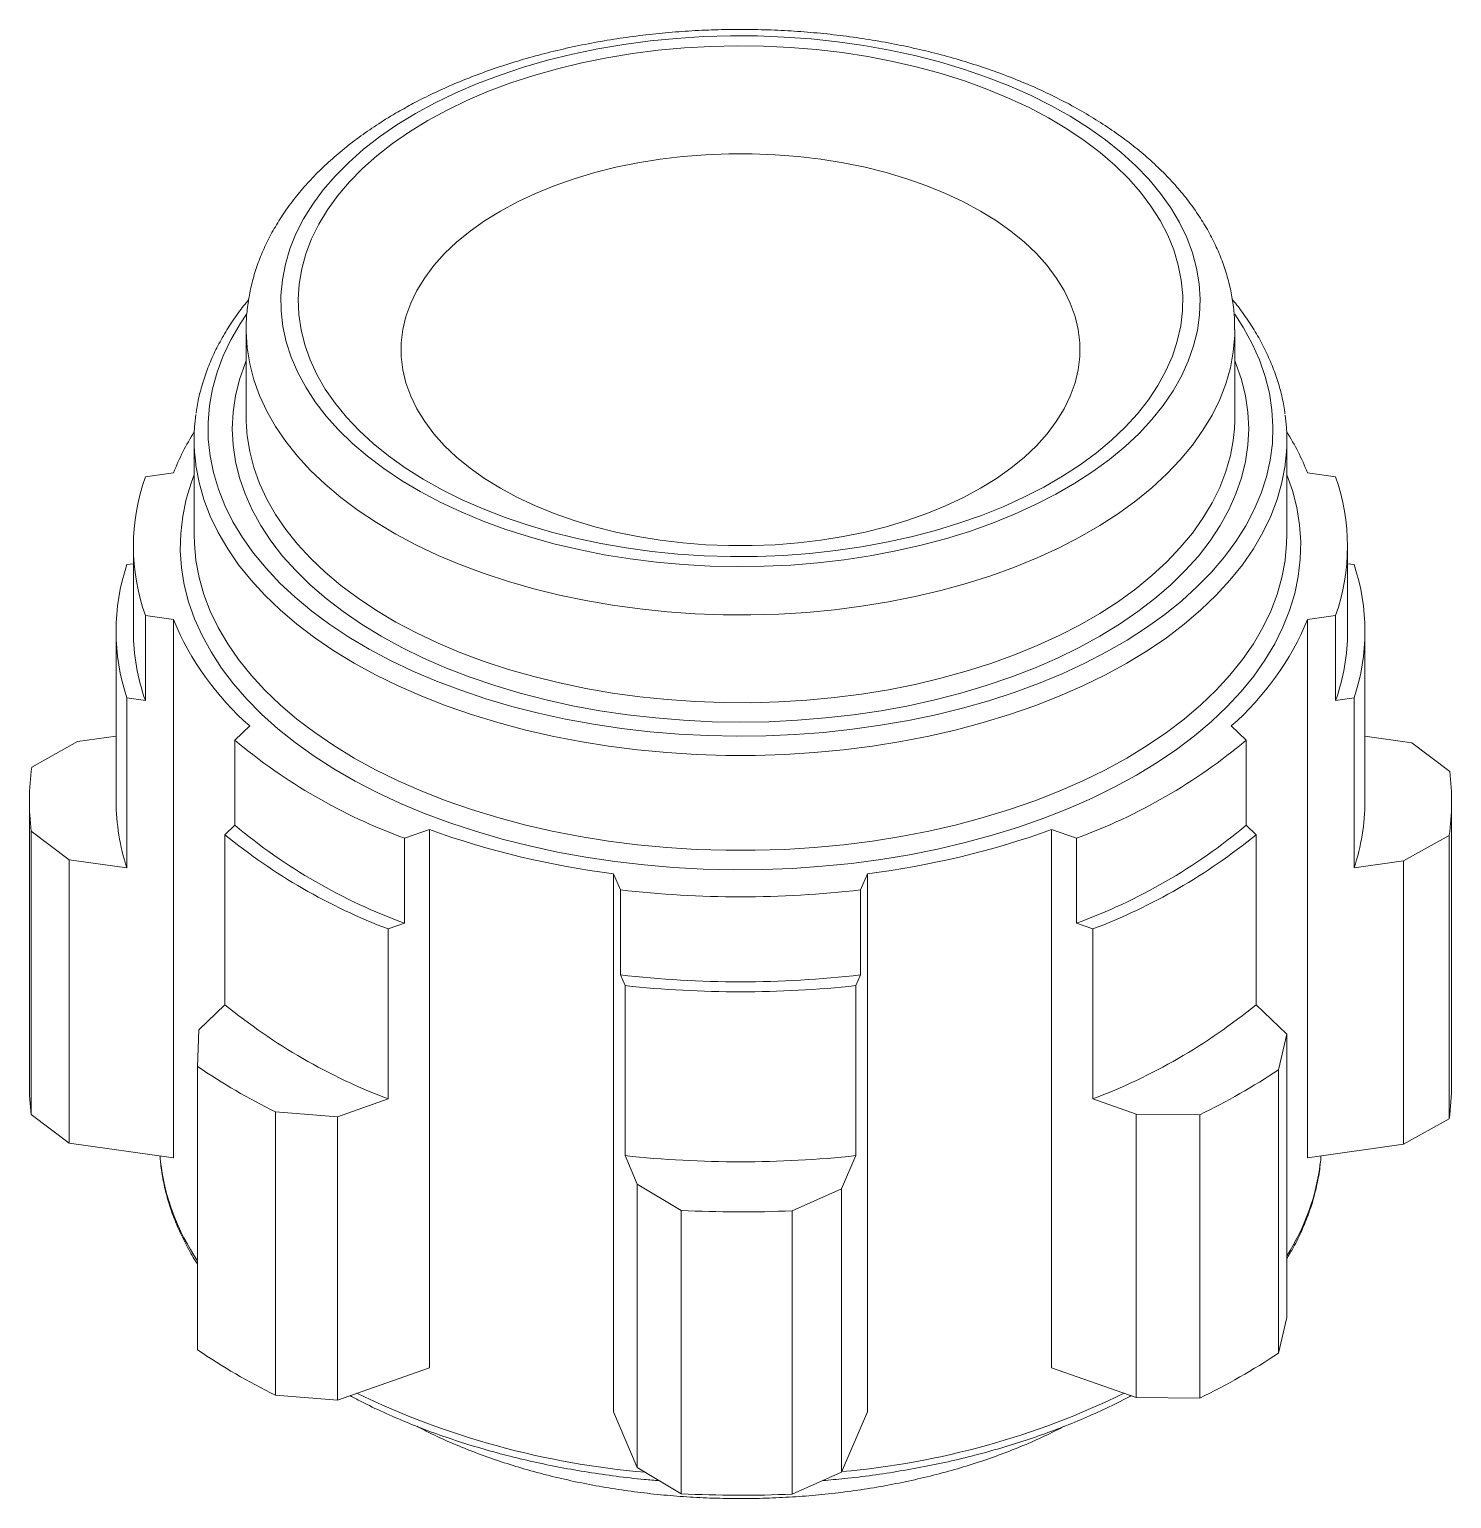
# Model space of a CAD drawing. Header units: millimetres. Extents: x -26.2 to 55.8, y -58.5 to 26.2.
import ezdxf

# ---------------------------------------------------------------- set-up
doc = ezdxf.new("R2010")
doc.units = ezdxf.units.MM

msp = doc.modelspace()

# ---------------------------------------------------------------- linework, layer by layer
at = {"color": 7, "linetype": 'Continuous', "lineweight": 15}
for p, q in [((-13.715, 8.857), (-13.715, 3.794)), ((43.285, 3.794), (43.285, 8.857)), ((-16.715, 2.488), (-16.715, -2.983)), ((46.285, -2.983), (46.285, 2.488)), ((-17.904, 0.591), (-19.523, 0.36)), ((47.475, 0.591), (49.094, 0.36)), ((-20.215, -3.636), (-20.215, -8.535)), ((49.785, -8.535), (49.785, -3.636)), ((-20.215, -4.639), (-20.594, -4.693)), ((49.785, -4.639), (50.165, -4.693)), ((-17.904, -7.864), (-19.523, -7.632)), ((-19.523, -7.632), (-19.523, -12.531)), ((-17.904, -7.864), (-17.904, -38.892)), ((47.475, -7.864), (49.094, -7.632)), ((47.475, -7.864), (47.475, -38.892)), ((49.094, -7.632), (49.094, -12.531)), ((-21.215, -8.535), (-21.215, -18.334)), ((50.785, -18.334), (50.785, -8.535)), ((-20.594, -12.378), (-20.594, -22.177)), ((-19.523, -12.531), (-20.594, -12.378)), ((49.094, -12.531), (50.165, -12.378)), ((50.165, -12.378), (50.165, -22.177)), ((-13.508, -13.991), (-14.369, -14.816)), ((43.079, -13.991), (43.94, -14.816)), ((-23.438, -14.898), (-26.072, -16.363)), ((-21.215, -14.58), (-23.438, -14.898)), ((-14.369, -14.816), (-14.369, -19.715)), ((43.94, -14.816), (43.94, -19.715)), ((50.785, -14.58), (53.489, -14.967)), ((55.677, -16.613), (53.489, -14.967)), ((-26.215, -18.334), (-26.215, -34.665)), ((55.785, -34.665), (55.785, -18.334)), ((-26.106, -20.055), (-23.918, -21.701)), ((-26.106, -36.386), (-26.106, -20.055)), ((-14.369, -19.715), (-14.938, -20.26)), ((-14.938, -20.26), (-14.938, -30.059)), ((-3.152, -19.97), (-4.58, -20.467)), ((-3.152, -19.97), (-3.152, -50.998)), ((32.722, -19.97), (34.151, -20.467)), ((32.722, -19.97), (32.722, -50.998)), ((43.94, -19.715), (44.509, -20.26)), ((44.509, -20.26), (44.509, -30.059)), ((53.008, -21.77), (55.643, -20.305)), ((55.643, -20.305), (55.643, -36.636)), ((-4.58, -20.467), (-4.58, -25.366)), ((34.151, -20.467), (34.151, -25.366)), ((-23.918, -21.701), (-23.918, -38.032)), ((-20.594, -22.177), (-23.918, -21.701)), ((50.165, -22.177), (53.008, -21.77)), ((53.008, -38.1), (53.008, -21.77)), ((7.462, -22.508), (7.864, -23.442)), ((7.462, -22.508), (7.462, -53.536)), ((22.109, -22.508), (21.707, -23.442)), ((22.109, -22.508), (22.109, -53.536)), ((7.864, -23.442), (7.864, -28.341)), ((21.707, -23.442), (21.707, -28.341)), ((-4.58, -25.366), (-5.525, -25.695)), ((34.151, -25.366), (35.096, -25.695)), ((-5.525, -25.695), (-5.525, -35.493)), ((35.096, -25.695), (35.096, -35.493)), ((7.864, -28.341), (8.129, -28.959)), ((21.707, -28.341), (21.442, -28.959)), ((8.129, -28.959), (8.129, -38.758)), ((21.442, -28.959), (21.442, -38.758)), ((-14.938, -30.059), (-16.451, -31.507)), ((44.509, -30.059), (46.277, -31.752)), ((-16.451, -31.507), (-16.519, -33.619)), ((45.808, -33.809), (46.277, -31.752)), ((46.277, -31.752), (46.277, -48.083)), ((-16.519, -33.619), (-16.519, -49.949)), ((45.808, -50.14), (45.808, -33.809)), ((-5.525, -35.493), (-8.458, -36.514)), ((35.096, -35.493), (37.605, -36.366)), ((-23.918, -38.032), (-26.106, -36.386)), ((-12.021, -36.243), (-8.458, -36.514)), ((-12.021, -52.574), (-12.021, -36.243)), ((37.605, -52.697), (37.605, -36.366)), ((37.605, -36.366), (41.262, -36.406)), ((41.262, -36.406), (41.262, -52.737)), ((-8.458, -36.514), (-8.458, -52.845)), ((55.643, -36.636), (53.008, -38.1)), ((-23.918, -38.032), (-17.904, -38.892)), ((53.008, -38.1), (47.475, -38.892)), ((8.129, -38.758), (8.834, -40.4)), ((21.442, -38.758), (20.618, -40.677)), ((8.834, -56.73), (8.834, -40.4)), ((8.834, -40.4), (11.372, -41.921)), ((17.766, -41.94), (20.618, -40.677)), ((20.618, -40.677), (20.618, -57.008)), ((11.372, -41.921), (11.372, -58.251)), ((17.766, -58.271), (17.766, -41.94)), ((46.277, -48.083), (45.808, -50.14)), ((-8.458, -52.845), (-3.152, -50.998)), ((37.605, -52.697), (32.722, -50.998)), ((-8.458, -52.845), (-12.021, -52.574)), ((41.262, -52.737), (37.605, -52.697)), ((8.834, -56.73), (7.462, -53.536)), ((20.618, -57.008), (22.109, -53.536)), ((11.372, -58.251), (8.834, -56.73)), ((20.618, -57.008), (17.766, -58.271))]:
    msp.add_line(p, q, dxfattribs=at)
at = {"color": 7, "linetype": 'Continuous', "lineweight": 15, "flags": 128}
for points in [[(-3.953, 21.307), (-5.02, 20.654), (-6.019, 19.965), (-6.947, 19.244), (-7.799, 18.493), (-8.574, 17.714), (-9.268, 16.91), (-9.879, 16.084), (-10.406, 15.239), (-10.845, 14.377), (-11.196, 13.502), (-11.457, 12.617), (-11.628, 11.724), (-11.708, 10.827), (-11.697, 9.929), (-11.594, 9.032), (-11.4, 8.141), (-11.116, 7.258), (-10.743, 6.386), (-10.282, 5.528), (-9.734, 4.688), (-9.102, 3.867), (-8.388, 3.069), (-7.593, 2.297), (-6.722, 1.553), (-5.776, 0.839), (-4.76, 0.159), (-3.676, -0.485), (-2.528, -1.092), (-1.321, -1.658), (-0.058, -2.183), (1.256, -2.664), (2.616, -3.1), (4.019, -3.489), (5.458, -3.829), (6.93, -4.121), (8.429, -4.362), (9.95, -4.551), (11.487, -4.689), (13.036, -4.775), (14.591, -4.808), (16.146, -4.788), (17.697, -4.716), (19.238, -4.591), (20.763, -4.414), (22.268, -4.186), (23.747, -3.907), (25.195, -3.578), (26.608, -3.201), (27.979, -2.777), (29.305, -2.307), (30.581, -1.793), (31.803, -1.237), (32.966, -0.64), (34.066, -0.005), (35.099, 0.666), (36.063, 1.371), (36.954, 2.108), (37.767, 2.873), (38.502, 3.665), (39.155, 4.48), (39.724, 5.316), (40.207, 6.17), (40.602, 7.039), (40.909, 7.92), (41.125, 8.809), (41.25, 9.704), (41.285, 10.602), (41.228, 11.5), (41.079, 12.394), (40.84, 13.282), (40.512, 14.159), (40.094, 15.025), (39.59, 15.874), (39, 16.705), (38.326, 17.515), (37.571, 18.301), (36.738, 19.059), (35.829, 19.788), (34.847, 20.485), (33.797, 21.147), (32.681, 21.773), (31.503, 22.36), (30.267, 22.906), (28.978, 23.409), (27.64, 23.868), (26.258, 24.28), (24.837, 24.645), (23.38, 24.961), (21.894, 25.227), (20.384, 25.443), (18.854, 25.607), (17.31, 25.718), (15.758, 25.778), (14.202, 25.784), (12.648, 25.738), (11.102, 25.64), (9.568, 25.489), (8.052, 25.286), (6.559, 25.032), (5.095, 24.729), (3.664, 24.376), (2.272, 23.975), (0.923, 23.528), (-0.379, 23.036), (-1.628, 22.5), (-2.821, 21.924), (-3.953, 21.307)], [(-3.246, 20.899), (-2.135, 21.503), (-0.964, 22.068), (0.264, 22.591), (1.543, 23.07), (2.87, 23.505), (4.24, 23.893), (5.647, 24.233), (7.087, 24.524), (8.555, 24.765), (10.045, 24.954), (11.552, 25.092), (13.07, 25.177), (14.595, 25.21), (16.12, 25.191), (17.641, 25.118), (19.151, 24.993), (20.645, 24.817), (22.119, 24.589), (23.567, 24.31), (24.983, 23.983), (26.362, 23.606), (27.7, 23.183), (28.992, 22.715), (30.233, 22.202), (31.419, 21.648), (32.545, 21.054), (33.607, 20.422), (34.603, 19.754), (35.527, 19.053), (36.377, 18.322), (37.15, 17.562), (37.842, 16.778), (38.452, 15.97), (38.978, 15.144), (39.417, 14.3), (39.767, 13.443), (40.028, 12.575), (40.199, 11.7), (40.279, 10.82), (40.268, 9.94), (40.165, 9.061), (39.971, 8.187), (39.688, 7.322), (39.315, 6.468), (38.854, 5.628), (38.308, 4.806), (37.677, 4.004), (36.964, 3.225), (36.172, 2.472), (35.303, 1.748), (34.36, 1.056), (33.348, 0.397), (32.269, -0.226), (31.128, -0.81), (29.928, -1.354), (28.674, -1.856), (27.37, -2.313), (26.021, -2.725), (24.632, -3.089), (23.208, -3.405), (21.753, -3.671), (20.274, -3.886), (18.774, -4.05), (17.261, -4.161), (15.739, -4.221), (14.213, -4.227), (12.69, -4.181), (11.174, -4.082), (9.67, -3.932), (8.186, -3.729), (6.724, -3.476), (5.292, -3.173), (3.894, -2.82), (2.534, -2.421), (1.219, -1.975), (-0.048, -1.484), (-1.262, -0.95), (-2.419, -0.376), (-3.514, 0.238), (-4.543, 0.888), (-5.503, 1.572), (-6.391, 2.289), (-7.202, 3.034), (-7.935, 3.807), (-8.587, 4.603), (-9.155, 5.421), (-9.637, 6.256), (-10.032, 7.107), (-10.338, 7.97), (-10.554, 8.842), (-10.68, 9.72), (-10.714, 10.6), (-10.657, 11.48), (-10.509, 12.357), (-10.27, 13.227), (-9.942, 14.087), (-9.525, 14.934), (-9.021, 15.765), (-8.432, 16.578), (-7.76, 17.369), (-7.007, 18.135), (-6.176, 18.873), (-5.27, 19.582), (-4.292, 20.258), (-3.246, 20.899)], [(0.945, -0.294), (1.922, -0.821), (2.959, -1.308), (4.051, -1.752), (5.193, -2.153), (6.379, -2.508), (7.605, -2.816), (8.864, -3.074), (10.151, -3.282), (11.46, -3.439), (12.784, -3.544), (14.117, -3.597), (15.454, -3.597), (16.787, -3.544), (18.111, -3.439), (19.42, -3.282), (20.706, -3.074), (21.966, -2.816), (23.192, -2.508), (24.378, -2.153), (25.52, -1.752), (26.612, -1.308), (27.649, -0.821), (28.625, -0.294), (29.538, 0.27), (30.381, 0.868), (31.152, 1.499), (31.846, 2.158), (32.461, 2.843), (32.994, 3.551), (33.441, 4.278), (33.802, 5.02), (34.074, 5.776), (34.256, 6.54), (34.347, 7.31), (34.347, 8.081), (34.256, 8.851), (34.074, 9.616), (33.802, 10.371), (33.441, 11.114), (32.994, 11.841), (32.461, 12.549), (31.846, 13.234), (31.152, 13.893), (30.381, 14.523), (29.538, 15.122), (28.625, 15.685), (27.649, 16.212), (26.612, 16.699), (25.52, 17.144), (24.378, 17.545), (23.192, 17.9), (21.966, 18.207), (20.706, 18.465), (19.42, 18.674), (18.111, 18.831), (16.787, 18.936), (15.454, 18.988), (14.117, 18.988), (12.784, 18.936), (11.46, 18.831), (10.151, 18.674), (8.864, 18.465), (7.605, 18.207), (6.379, 17.9), (5.193, 17.545), (4.051, 17.144), (2.959, 16.699), (1.922, 16.212), (0.945, 15.685), (0.033, 15.122), (-0.81, 14.523), (-1.581, 13.893), (-2.275, 13.234), (-2.89, 12.549), (-3.423, 11.841), (-3.87, 11.114), (-4.231, 10.371), (-4.503, 9.616), (-4.685, 8.851), (-4.776, 8.081), (-4.776, 7.31), (-4.685, 6.54), (-4.503, 5.776), (-4.231, 5.02), (-3.87, 4.278), (-3.423, 3.551), (-2.89, 2.843), (-2.275, 2.158), (-1.581, 1.499), (-0.81, 0.868), (0.033, 0.27), (0.945, -0.294)], [(-16.715, -2.983), (-16.703, -3.475), (-16.612, -4.447)], [(46.187, -4.416), (46.274, -3.475), (46.285, -2.983)], [(-18.682, -38.781), (-18.669, -38.943), (-18.653, -39.102)], [(48.216, -39.175), (48.239, -38.943), (48.253, -38.781)]]:
    msp.add_lwpolyline(points, dxfattribs=at)
at = {"color": 8, "linetype": 'Continuous', "lineweight": 15, "flags": 128}
for points in [[(-13.705, 9.743), (-14.071, 9.19), (-14.6, 8.271), (-15.042, 7.337), (-15.394, 6.391), (-15.656, 5.434), (-15.828, 4.471), (-15.908, 3.504), (-15.897, 2.536), (-15.794, 1.57), (-15.599, 0.608), (-15.314, -0.346), (-14.94, -1.29), (-14.476, -2.22), (-13.925, -3.135), (-13.289, -4.031), (-12.568, -4.905), (-11.767, -5.755), (-10.885, -6.579), (-9.928, -7.374), (-8.896, -8.137), (-7.794, -8.867), (-6.624, -9.561), (-5.391, -10.217), (-4.097, -10.833), (-2.747, -11.407), (-1.345, -11.938), (0.106, -12.424), (1.6, -12.864), (3.134, -13.256), (4.702, -13.598), (6.301, -13.891), (7.925, -14.133), (9.569, -14.324), (11.229, -14.462), (12.9, -14.548), (14.576, -14.581), (16.253, -14.561), (17.925, -14.489), (19.588, -14.363), (21.237, -14.186), (22.866, -13.957), (24.471, -13.676), (26.048, -13.346), (27.591, -12.966), (29.095, -12.539), (30.557, -12.064), (31.972, -11.544), (33.335, -10.98), (34.644, -10.375), (35.893, -9.728), (37.078, -9.044), (38.198, -8.323), (39.247, -7.568), (40.224, -6.78), (41.124, -5.964), (41.946, -5.12), (42.687, -4.251), (43.345, -3.361), (43.917, -2.451), (44.403, -1.524), (44.8, -0.583), (45.107, 0.369), (45.324, 1.329), (45.45, 2.294), (45.485, 3.262), (45.427, 4.23), (45.279, 5.194), (45.039, 6.152), (44.709, 7.102), (44.29, 8.039), (43.782, 8.962), (43.283, 9.733)], [(43.285, 8.836), (43.279, 8.508), (43.199, 7.578), (43.028, 6.652), (42.767, 5.733), (42.416, 4.824), (41.976, 3.928), (41.45, 3.048), (40.838, 2.186), (40.142, 1.346), (39.366, 0.53), (38.51, -0.26), (37.579, -1.02), (36.574, -1.748), (35.5, -2.443), (34.36, -3.101), (33.156, -3.722), (31.894, -4.301), (30.577, -4.839), (29.21, -5.333), (27.796, -5.781), (26.341, -6.183), (24.848, -6.536), (23.323, -6.84), (21.771, -7.094), (20.197, -7.296), (18.605, -7.447), (17.001, -7.546), (15.39, -7.592), (13.777, -7.586), (12.168, -7.526), (10.566, -7.415), (8.978, -7.251), (7.409, -7.035), (5.863, -6.769), (4.346, -6.452), (2.863, -6.087), (1.417, -5.674), (0.015, -5.214), (-1.341, -4.709), (-2.644, -4.16), (-3.892, -3.57), (-5.08, -2.94), (-6.204, -2.273), (-7.261, -1.569), (-8.248, -0.833), (-9.161, -0.065), (-9.997, 0.732), (-10.753, 1.554), (-11.428, 2.4), (-12.019, 3.266), (-12.524, 4.151), (-12.941, 5.05), (-13.27, 5.962), (-13.509, 6.883), (-13.657, 7.81), (-13.714, 8.74), (-13.715, 8.867)], [(43.285, 7.067), (43.351, 6.905), (43.671, 5.974), (43.901, 5.035), (44.039, 4.09), (44.085, 3.141), (44.039, 2.193), (43.901, 1.247), (43.671, 0.308), (43.351, -0.623), (42.94, -1.541), (42.441, -2.445), (41.855, -3.332), (41.184, -4.198), (40.429, -5.041), (39.594, -5.858), (38.681, -6.647), (37.693, -7.405), (36.633, -8.13), (35.504, -8.819), (34.309, -9.471), (33.054, -10.083), (31.74, -10.654), (30.374, -11.181), (28.958, -11.663), (27.498, -12.098), (25.998, -12.486), (24.463, -12.824), (22.897, -13.112), (21.305, -13.349), (19.693, -13.534), (18.066, -13.667), (16.428, -13.747), (14.785, -13.773), (13.143, -13.747), (11.505, -13.667), (9.877, -13.534), (8.266, -13.349), (6.674, -13.112), (5.108, -12.824), (3.573, -12.486), (2.073, -12.098), (0.612, -11.663), (-0.803, -11.181), (-2.17, -10.654), (-3.483, -10.083), (-4.739, -9.471), (-5.933, -8.819), (-7.062, -8.13), (-8.122, -7.405), (-9.111, -6.647), (-10.024, -5.858), (-10.859, -5.041), (-11.613, -4.198), (-12.284, -3.332), (-12.87, -2.445), (-13.369, -1.541), (-13.78, -0.623), (-14.101, 0.308), (-14.33, 1.247), (-14.468, 2.193), (-14.515, 3.141), (-14.468, 4.09), (-14.33, 5.035), (-14.101, 5.974), (-13.78, 6.905), (-13.715, 7.067)], [(-13.64, 2.607), (-13.509, 1.82), (-13.27, 0.899), (-12.941, -0.013), (-12.524, -0.912), (-12.019, -1.796), (-11.428, -2.663), (-10.753, -3.509), (-9.997, -4.331), (-9.161, -5.127), (-8.248, -5.895), (-7.261, -6.632), (-6.204, -7.335), (-5.08, -8.003), (-3.892, -8.633), (-2.644, -9.223), (-1.341, -9.771), (0.015, -10.276), (1.417, -10.736), (2.863, -11.15), (4.346, -11.515), (5.863, -11.831), (7.409, -12.098), (8.978, -12.313), (10.566, -12.477), (12.168, -12.589), (13.777, -12.648), (15.39, -12.655), (17.001, -12.609), (18.605, -12.51), (20.197, -12.359), (21.771, -12.156), (23.323, -11.903), (24.848, -11.599), (26.341, -11.245), (27.796, -10.844), (29.21, -10.396), (30.577, -9.902), (31.894, -9.364), (33.156, -8.784), (34.36, -8.164), (35.5, -7.506), (36.574, -6.811), (37.579, -6.082), (38.51, -5.322), (39.366, -4.533), (40.142, -3.716), (40.838, -2.876), (41.45, -2.015), (41.976, -1.135), (42.416, -0.239), (42.767, 0.67), (43.028, 1.589), (43.193, 2.47)], [(46.193, 1.095), (46.181, 1.012), (45.997, 0.033), (45.721, -0.939), (45.354, -1.901), (44.898, -2.85), (44.353, -3.783), (43.722, -4.698), (43.005, -5.592), (42.206, -6.462), (41.327, -7.306), (40.369, -8.121), (39.337, -8.905), (38.232, -9.656), (37.059, -10.371), (35.821, -11.048), (34.52, -11.685), (33.162, -12.281), (31.75, -12.834), (30.289, -13.342), (28.781, -13.803), (27.233, -14.217), (25.648, -14.581), (24.031, -14.896), (22.388, -15.159), (20.721, -15.371), (19.038, -15.53), (17.342, -15.637), (15.638, -15.69), (13.932, -15.69), (12.229, -15.637), (10.533, -15.53), (8.849, -15.371), (7.183, -15.159), (5.539, -14.896), (3.923, -14.581), (2.338, -14.217), (0.79, -13.803), (-0.718, -13.342), (-2.179, -12.834), (-3.592, -12.281), (-4.95, -11.685), (-6.25, -11.048), (-7.488, -10.371), (-8.662, -9.656), (-9.766, -8.905), (-10.799, -8.121), (-11.756, -7.306), (-12.635, -6.462), (-13.435, -5.592), (-14.151, -4.698), (-14.782, -3.783), (-15.327, -2.85), (-15.783, -1.901), (-16.15, -0.939), (-16.426, 0.033), (-16.611, 1.012), (-16.623, 1.103)], [(46.285, 0.488), (46.603, -0.425), (46.854, -1.408), (47.014, -2.396), (47.083, -3.388), (47.06, -4.381), (46.945, -5.371), (46.74, -6.357), (46.444, -7.335), (46.058, -8.302), (45.583, -9.256), (45.021, -10.195), (44.374, -11.114), (43.643, -12.013), (42.829, -12.888), (41.937, -13.736), (40.967, -14.556), (39.923, -15.345), (38.808, -16.101), (37.625, -16.821), (36.377, -17.504), (35.068, -18.148), (33.701, -18.751), (32.281, -19.31), (30.811, -19.826), (29.296, -20.295), (27.739, -20.717), (26.146, -21.091), (24.521, -21.415), (22.868, -21.689), (21.192, -21.912), (19.498, -22.083), (17.791, -22.202), (16.075, -22.268), (14.355, -22.281), (12.637, -22.241), (10.925, -22.149), (9.224, -22.004), (7.538, -21.807), (5.873, -21.559), (4.233, -21.26), (2.624, -20.91), (1.048, -20.512), (-0.488, -20.066), (-1.981, -19.574), (-3.427, -19.036), (-4.821, -18.455), (-6.159, -17.831), (-7.438, -17.168), (-8.654, -16.466), (-9.804, -15.727), (-10.883, -14.955), (-11.891, -14.15), (-12.822, -13.315), (-13.675, -12.453), (-14.448, -11.566), (-15.138, -10.657), (-15.742, -9.728), (-16.261, -8.781), (-16.691, -7.82), (-17.032, -6.847), (-17.283, -5.865), (-17.443, -4.876), (-17.512, -3.884), (-17.489, -2.892), (-17.374, -1.901), (-17.169, -0.916), (-16.873, 0.062), (-16.715, 0.488)], [(-16.612, -4.447), (-16.611, -4.459), (-16.426, -5.438), (-16.15, -6.41), (-15.783, -7.372), (-15.327, -8.321), (-14.782, -9.254), (-14.151, -10.169), (-13.435, -11.063), (-12.635, -11.933), (-11.756, -12.777), (-10.799, -13.592), (-9.766, -14.376), (-8.662, -15.126), (-7.488, -15.841), (-6.25, -16.519), (-4.95, -17.156), (-3.592, -17.752), (-2.179, -18.305), (-0.718, -18.813), (0.79, -19.274), (2.338, -19.688), (3.923, -20.052), (5.539, -20.367), (7.183, -20.63), (8.849, -20.842), (10.533, -21.001), (12.229, -21.108), (13.932, -21.161), (15.638, -21.161), (17.342, -21.108), (19.038, -21.001), (20.721, -20.842), (22.388, -20.63), (24.031, -20.367), (25.648, -20.052), (27.233, -19.688), (28.781, -19.274), (30.289, -18.813), (31.75, -18.305), (33.162, -17.752), (34.52, -17.156), (35.821, -16.519), (37.059, -15.841), (38.232, -15.126), (39.337, -14.376), (40.369, -13.592), (41.327, -12.777), (42.206, -11.933), (43.005, -11.063), (43.722, -10.169), (44.353, -9.254), (44.898, -8.321), (45.354, -7.372), (45.721, -6.41), (45.997, -5.438), (46.181, -4.459), (46.187, -4.416)]]:
    msp.add_lwpolyline(points, dxfattribs=at)
at = {"color": 7, "linetype": 'Continuous', "lineweight": 15}
for centre, radius, start, end in [((-6.181, 2.488), 10.534, 171.97572, 187.55624), ((-4.17, 3.796), 9.545, 180.00821, 187.1544), ((33.722, 3.797), 9.563, 352.02251, 359.98562), ((35.752, 2.488), 10.533, 352.4034, 7.81895), ((-4.939, -4.482), 13.923, 147.67351, 158.62961), ((34.51, -4.482), 13.923, 21.37039, 32.32649), ((-8.282, -3.636), 11.931, 160.43257, 199.56743), ((37.852, -3.636), 11.931, 340.43257, 19.56743), ((-8.976, -8.535), 12.237, 161.69874, 198.30126), ((38.547, -8.535), 12.237, 341.69874, 18.30126), ((-2.657, -1.565), 16.497, 202.44743, 228.87272), ((32.228, -1.565), 16.497, 311.12728, 337.55257), ((-8.139, -8.504), 12.076, 180.14876, 199.48079), ((37.71, -8.504), 12.076, 340.51921, 359.85124), ((6.698, 10.373), 32.837, 230.09257, 249.91281), ((22.873, 10.373), 32.837, 290.08719, 309.90743), ((-12.501, -18.334), 13.713, 171.73854, 187.21018), ((42.072, -18.334), 13.713, 351.73854, 7.21018), ((-8.847, -18.308), 12.367, 180.12189, 198.23032), ((38.418, -18.308), 12.367, 341.76968, 359.87811), ((6.446, 5.911), 33.797, 230.74895, 249.25643), ((6.698, 5.474), 32.837, 230.09257, 249.91281), ((13.589, 26.579), 49.467, 250.21895, 262.8849), ((15.981, 26.579), 49.467, 277.1151, 289.78105), ((22.873, 5.474), 32.837, 290.08719, 309.90743), ((23.125, 5.911), 33.797, 290.74357, 309.25105), ((14.785, 36.321), 60.163, 263.39349, 276.60651), ((14.785, 31.422), 60.163, 263.39349, 276.60651), ((14.785, 32.624), 61.943, 263.83109, 276.16891), ((6.446, -3.887), 33.797, 230.74895, 249.25643), ((23.125, -3.887), 33.797, 290.74357, 309.25105), ((4.996, -1.908), 38.321, 235.84324, 243.63518), ((24.268, -1.377), 38.934, 295.88029, 303.59016), ((-12.488, -34.663), 13.726, 180.00691, 187.20909), ((42.039, -34.662), 13.746, 351.74654, 359.98937), ((14.785, 22.826), 61.943, 263.83109, 276.16891), ((14.786, 28.933), 70.936, 267.24135, 272.40829), ((4.996, -18.239), 38.321, 235.84324, 243.63518), ((24.268, -17.708), 38.934, 295.88029, 303.59016), ((14.786, 12.602), 70.936, 267.24135, 272.40829)]:
    msp.add_arc(centre, radius, start, end, dxfattribs=at)
at = {"color": 8, "linetype": 'Continuous', "lineweight": 15}
for centre, radius, start, end in [((-5.93, -37.607), 12.81, 186.7025, 214.24963), ((35.571, -37.62), 12.74, 327.17586, 352.98909), ((13.274, -9.838), 47.338, 244.19052, 265.18263), ((16.537, -10.662), 46.492, 275.05381, 295.98515)]:
    msp.add_arc(centre, radius, start, end, dxfattribs=at)
at = {"color": 7, "linetype": 'Continuous', "lineweight": 15}
for points, knots in [([(43.276, 8.833), (43.277, 9.039), (43.279, 9.559), (43.188, 10.391), (43.017, 11.325), (42.761, 12.251), (42.427, 13.166), (42.012, 14.068), (41.518, 14.956), (40.945, 15.826), (40.294, 16.677), (39.568, 17.505), (38.767, 18.307), (37.895, 19.081), (36.955, 19.824), (35.949, 20.534), (34.882, 21.208), (33.757, 21.844), (32.577, 22.442), (31.347, 22.998), (30.071, 23.513), (28.751, 23.984), (27.393, 24.412), (26, 24.794), (24.575, 25.131), (23.124, 25.421), (21.649, 25.664), (20.155, 25.86), (18.647, 26.007), (17.128, 26.106), (15.602, 26.156), (14.075, 26.158), (12.549, 26.111), (11.029, 26.015), (9.52, 25.871), (8.026, 25.679), (6.55, 25.44), (5.097, 25.153), (3.671, 24.82), (2.276, 24.441), (0.915, 24.016), (-0.407, 23.548), (-1.688, 23.036), (-2.921, 22.482), (-4.01, 21.937), (-4.67, 21.566), (-4.953, 21.406)], [0, 0, 0, 0, 0.014307, 0.036145, 0.057999, 0.079924, 0.101967, 0.124164, 0.146541, 0.169105, 0.191852, 0.214767, 0.237825, 0.260996, 0.284252, 0.307566, 0.330913, 0.354277, 0.37764, 0.400993, 0.42433, 0.447647, 0.470945, 0.494222, 0.51748, 0.54072, 0.563946, 0.587158, 0.61036, 0.633554, 0.656744, 0.679932, 0.70312, 0.726312, 0.74951, 0.772716, 0.795934, 0.819166, 0.842416, 0.865686, 0.888978, 0.912294, 0.935636, 0.959004, 0.982397, 1, 1, 1, 1]), ([(-4.953, 21.406), (-5.149, 21.291), (-5.714, 20.959), (-6.605, 20.38), (-7.603, 19.659), (-8.535, 18.903), (-9.4, 18.113), (-10.192, 17.293), (-10.91, 16.446), (-11.551, 15.573), (-12.111, 14.679), (-12.589, 13.768), (-12.984, 12.843), (-13.295, 11.908), (-13.524, 10.966), (-13.661, 10.021), (-13.721, 9.32), (-13.71, 8.937), (-13.708, 8.868)], [0, 0, 0, 0, 0.036791, 0.106211, 0.175668, 0.245084, 0.314401, 0.383542, 0.452419, 0.520936, 0.588999, 0.656529, 0.723478, 0.789833, 0.855631, 0.920954, 0.985922, 1, 1, 1, 1]), ([(-13.565, 10.591), (-13.767, 10.34), (-14.199, 9.802), (-14.77, 8.949), (-15.295, 8.044), (-15.738, 7.123), (-16.102, 6.19), (-16.377, 5.248), (-16.542, 4.528), (-16.588, 4.121), (-16.598, 4.032)], [0, 0, 0, 0, 0.122968, 0.263755, 0.404175, 0.544161, 0.683669, 0.822686, 0.961241, 1, 1, 1, 1]), ([(46.178, 3.993), (46.175, 4.029), (46.14, 4.381), (45.996, 5.046), (45.742, 5.983), (45.398, 6.911), (44.977, 7.828), (44.478, 8.731), (43.893, 9.616), (43.445, 10.235), (43.17, 10.552), (43.14, 10.586)], [0, 0, 0, 0, 0.015568, 0.152676, 0.289996, 0.427651, 0.565725, 0.70426, 0.843257, 0.982686, 1, 1, 1, 1]), ([(-18.647, -39.172), (-18.646, -39.191), (-18.623, -39.538), (-18.502, -40.209), (-18.28, -41.184), (-17.966, -42.15), (-17.577, -43.106), (-17.099, -44.047), (-16.744, -44.681), (-16.527, -44.995), (-16.519, -45.006)], [0, 0, 0, 0, 0.009434, 0.172527, 0.335822, 0.499491, 0.663669, 0.828439, 0.993833, 1, 1, 1, 1]), ([(46.277, -44.693), (46.388, -44.514), (46.691, -44.025), (47.098, -43.207), (47.503, -42.245), (47.825, -41.272), (48.057, -40.292), (48.183, -39.616), (48.208, -39.268), (48.21, -39.249)], [0, 0, 0, 0, 0.1036519, 0.2822427, 0.4601608, 0.6373767, 0.8139121, 0.9898462, 1, 1, 1, 1]), ([(-7.73, -52.591), (-7.517, -52.706), (-6.895, -53.042), (-5.807, -53.557), (-4.472, -54.139), (-3.088, -54.678), (-1.661, -55.177), (-0.194, -55.633), (1.308, -56.046), (2.843, -56.414), (4.407, -56.737), (5.996, -57.015), (7.607, -57.244), (8.979, -57.406), (9.818, -57.472), (10.11, -57.495)], [0, 0, 0, 0, 0.043356, 0.126442, 0.209505, 0.292542, 0.37555, 0.458528, 0.541478, 0.6244, 0.707298, 0.790173, 0.87303, 0.95587, 1, 1, 1, 1]), ([(19.527, -57.491), (19.943, -57.455), (20.906, -57.373), (22.399, -57.187), (24.004, -56.945), (25.586, -56.655), (27.143, -56.319), (28.669, -55.939), (30.162, -55.515), (31.619, -55.047), (33.034, -54.537), (34.406, -53.987), (35.727, -53.394), (36.693, -52.928), (37.2, -52.648), (37.302, -52.592)], [0, 0, 0, 0, 0.063331, 0.146439, 0.229561, 0.312702, 0.395865, 0.479054, 0.562272, 0.645521, 0.728803, 0.812122, 0.895477, 0.978867, 1, 1, 1, 1]), ([(-3.881, -54.359), (-3.589, -54.51), (-2.907, -54.862), (-1.775, -55.369), (-0.5, -55.885), (0.82, -56.356), (2.178, -56.783), (3.571, -57.166), (4.996, -57.503), (6.447, -57.793), (7.922, -58.036), (9.416, -58.231), (10.924, -58.378), (12.443, -58.477), (13.968, -58.528), (15.496, -58.529), (17.022, -58.482), (18.541, -58.387), (20.05, -58.243), (21.545, -58.051), (23.021, -57.811), (24.473, -57.525), (25.9, -57.191), (27.295, -56.812), (28.656, -56.388), (29.978, -55.92), (31.257, -55.407), (32.422, -54.889), (33.135, -54.523), (33.456, -54.358)], [0, 0, 0, 0, 0.0283191, 0.0661017, 0.1038586, 0.1415848, 0.1792781, 0.2169388, 0.2545685, 0.2921699, 0.3297465, 0.3673022, 0.4048411, 0.4423678, 0.4798868, 0.5174026, 0.5549201, 0.5924424, 0.6299741, 0.66752, 0.7050848, 0.7426732, 0.7802896, 0.8179382, 0.855623, 0.893347, 0.9311124, 0.9689199, 1, 1, 1, 1])]:
    msp.add_open_spline(points, degree=3, knots=knots, dxfattribs=at)

doc.saveas('drawing.dxf')
